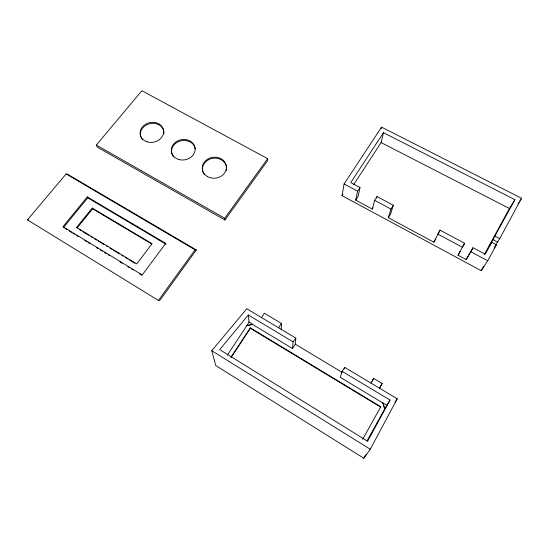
<?xml version="1.0" encoding="UTF-8"?>
<svg xmlns="http://www.w3.org/2000/svg" width="549" height="549" viewBox="0 0 549 549"><rect width="100%" height="100%" fill="white"/><g stroke="black" fill="none" stroke-linecap="round" stroke-linejoin="round"><path stroke-width="0.82" d="M281.239 329.791L281.404 323.409L264.385 313.253L261.55 317.583M227.327 355.162L246.803 325.715L252.547 324.432L292.542 348.546L293.056 341.849L295.801 338.081L246.81 308.758L211.749 350.708L215.736 365.531L363.85 458.278L370.252 449.24L397.25 398.814L344.697 367.356L342.178 371.344L340.277 377.335L382.859 403.014L384.636 409.074L366.993 440.943M292.542 348.546L295.273 344.189L295.801 338.081M373.1 207.851L372.325 209.08L355.711 200.138L358.065 196.494L360 187.497L350.777 182.577L383.476 132.686L514.928 199.699L489.619 245.623L491.753 242.26L496.426 244.724L487.738 260.789L481.205 270.698L342.048 195.67L344.086 183.97L381.555 127.128L521.55 198.271L499.7 238.671L496.07 244.552M355.711 200.138L357.598 191.203L360 187.497M381.178 128.74L381.555 127.128M353.693 184.546L381.095 142.582L383.476 132.686M372.325 209.08L374.617 200.303L376.991 196.549L393.338 205.264L390.614 213.959L388.315 217.679L433.882 242.205L435.734 239M376.566 198.155L376.991 196.549M388.315 217.679L390.991 209.052L393.338 205.264M344.189 368.921L344.697 367.356M433.882 242.205L439.962 230.113L464.632 243.262L457.983 255.175L466.19 259.588L473.039 247.736L485.234 254.235L491.753 242.26M438.562 233.112L439.962 230.113M372.147 381.356L373.581 378.385L382.159 383.504L379.826 387.862M481.205 270.698L483.655 266.176M494.93 246.618L495.713 245.177M342.178 371.344L390.003 400.07L367.61 441.245L219.73 349.638L248.34 314.989L293.056 341.849M484.3 254.606L509.431 208.49L514.928 199.699M363.85 458.278L365.915 454.524M466.19 259.588L473.039 247.736M384.636 409.074L390.003 400.07M362.683 439.269L380.786 406.74L250.31 327.835L230.868 357.358M464.632 243.262L462.402 247.235L437.69 234.025M457.983 255.175L460.172 251.27M379.517 388.198L382.159 383.504M370.918 383.051L373.581 378.385M382.859 403.014L386.853 405.1M380.786 406.74L380.581 407.084L250.351 328.309L250.31 327.835M517.906 203.967L518.819 202.547M519.725 201.119L521.55 198.271M278.597 327.787L281.404 323.409M494.237 248.073L496.426 244.724M342.048 195.67L342.988 194.243M231.41 357.076L250.351 328.309M246.803 325.715L249.02 322.002L248.34 314.989M394.992 402.225L397.25 398.814M224.953 220.012L224.719 218.276L267.624 158.654L141.882 90.722L96.343 145.046L97.146 147.029L224.953 220.012L267.658 160.596L267.624 158.654M196.336 249.967L159.917 300.33L158.393 300.427L27.45 219.861L66.12 173.951L67.987 174.486L196.336 249.967L195.046 249.802L66.12 173.951M158.393 300.427L195.046 249.802M165.743 243.392L142.218 274.974L62.991 226.682L87.291 196.919L165.743 243.392L166.004 244.209L87.73 197.825L87.291 196.919M76.606 227.437L92.239 208.078L152.039 243.687L136.783 263.939L76.606 227.437L76.99 228.137L92.596 208.805L92.239 208.078M63.492 227.533L87.73 197.825M246.769 325.399L252.547 324.432M27.45 219.861L28.864 220.074M381.095 142.582L509.431 208.49M495.04 236.221L499.7 238.671M492.878 239.638L497.49 242.068M344.086 183.97L357.598 191.203M374.617 200.303L390.991 209.052M470.822 251.737L487.738 260.789M96.343 145.046L224.719 218.276M92.596 208.805L151.545 243.921M295.273 344.189L342.192 372.387M249.02 322.002L252.519 324.116M79.193 229.468L81.389 230.806M82.851 231.692L88.712 235.247M90.908 236.585L92.376 237.47M94.572 238.801L96.768 240.139M98.237 241.025L104.097 244.579M106.293 245.918L107.755 246.803M109.958 248.134L112.154 249.472M113.616 250.358L119.476 253.913M121.679 255.251L123.141 256.136M125.337 257.467L127.54 258.805M129.001 259.691L134.862 263.246M64.954 228.425L67.15 229.763M69.346 231.102L71.542 232.44M73.01 233.332L74.472 234.224M76.668 235.562L78.13 236.454M84.718 240.476L86.914 241.814M88.375 242.706L89.844 243.598M96.432 247.613L97.894 248.505M100.09 249.843L102.286 251.181M104.482 252.519L106.678 253.864M108.139 254.757L109.608 255.649M119.854 261.894L122.05 263.232M127.903 266.8L129.372 267.692M131.568 269.031L133.03 269.93M139.618 273.944L141.814 275.282M211.749 350.708L370.252 449.24M382.996 402.781L384.78 408.847M226.476 169.353A12.064 10.493 -7.1 0 1 226.243 170.615M204.242 174.493A12.064 10.493 -7.1 0 1 211.324 158.62A12.064 10.493 -7.1 0 1 226.531 168.509M173.58 156.925A11.954 10.225 -9.7 0 1 172.633 155.518M172.262 154.77A11.954 10.225 -9.7 0 1 180.621 140.88A11.954 10.225 -9.7 0 1 195.252 148.923M141.024 137.346A11.852 9.957 -11.8 0 1 150.975 123.491A11.852 9.957 -11.8 0 1 163.822 134.038M142.28 139.446A11.852 9.957 -11.8 0 1 141.374 138.073M207.309 176.476A12.092 10.513 -7.1 0 0 226.366 168.399A12.092 10.513 -7.1 0 0 209.389 158.256A12.092 10.513 -7.1 0 0 207.309 176.476M178.59 159.416A11.982 10.239 -9.7 0 0 195.073 147.935A11.982 10.239 -9.7 0 0 176.03 141.862A11.982 10.239 -9.7 0 0 178.59 159.416M147.091 141.827A11.879 9.971 -11.7 0 0 163.616 130.607A11.879 9.971 -11.7 0 0 144.922 124.678A11.879 9.971 -11.7 0 0 147.091 141.827"/></g></svg>
